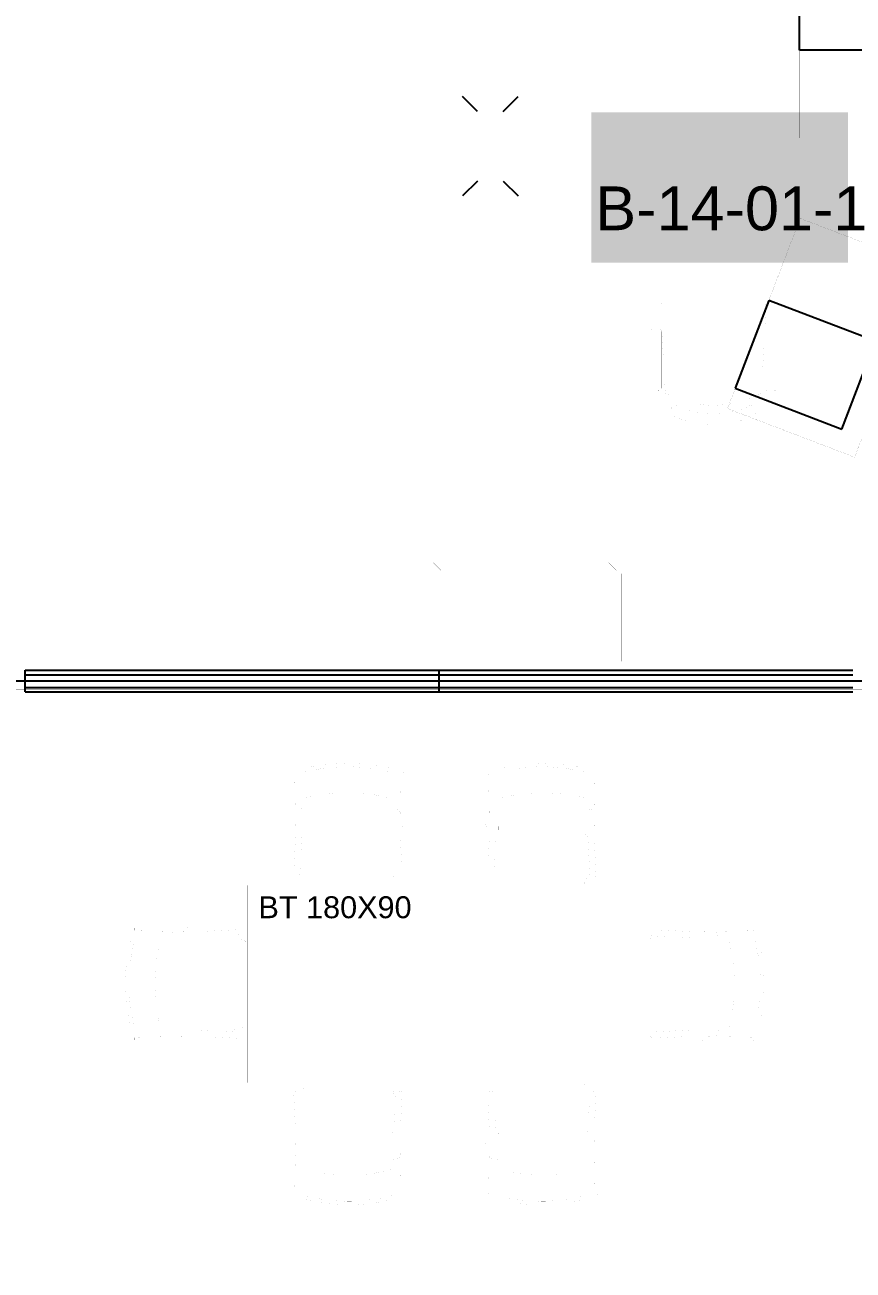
# Model space of a CAD drawing. Extents: x 7690 to 8871, y -6511 to -5312.
# Drawn here: x 8563.1 to 8711.9, y -6017.6 to -5793.9 of the extents above; entities that cross this region are included whole.
import ezdxf
from ezdxf.enums import TextEntityAlignment as Align

# ---------------------------------------------------------------- set-up
doc = ezdxf.new("R2010")
doc.units = 0
doc.header["$MEASUREMENT"] = 0
doc.layers.get('0').update_dxf_attribs({"linetype": 'CONTINUOUS'})
for name, color, linetype in [('A-NEU-BÜROTRENNWAND-DAEMMUNG', 7, 'CONTINUOUS'), ('A-NEU-BÜROTRENNWAND-GROB', 7, 'CONTINUOUS'), ('A-NEU-GRUNDRISS', 7, 'CONTINUOUS'), ('BWZ122_NGF-POLYGON', 7, 'CONTINUOUS'), ('FM_OBJEKT_ARBEITSPLATZ', 7, 'CONTINUOUS'), ('FM_OBJEKT_MOEBEL', 7, 'CONTINUOUS'), ('FM_OBJEKT_RAUM', 7, 'CONTINUOUS'), ('R0_MOBILIAR', 7, 'CONTINUOUS'), ('R0_MOBILIAR_2D_BEDIENUNG', 7, 'CONTINUOUS'), ('R0_MOBILIAR_2D_LINIEN', 7, 'CONTINUOUS'), ('Z0_NEU', 7, 'CONTINUOUS'), ('Z1_POLYGONE_FLÄCHENNACHWEIS', 7, 'CONTINUOUS')]:
    doc.layers.add(name, color=color, linetype=linetype)
doc.styles.add('ARIAL', font='ARIAL')

# ---------------------------------------------------------------- blocks, each defined once
blk = doc.blocks.new('*D38')
at = {"layer": 'A-NEU-GRUNDRISS', "color": 250, "linetype": 'Continuous'}
for p, q in [((8778.2129, -5660.98), (8635.2676, -5660.98)), ((8769.4336, -5669.7588), (8778.2129, -5660.98)), ((8778.2129, -5660.98), (8778.2129, -5801.7275)), ((8778.2129, -5662.1611), (8778.2129, -5801.7275)), ((8635.3008, -5668.2227), (8635.3008, -5664.6675)), ((8686.4824, -5668.2227), (8686.4824, -5664.6675)), ((8730.5762, -5668.2227), (8730.5762, -5664.6675)), ((8765.4492, -5668.2222), (8765.4492, -5664.668)), ((8636.293, -5668.2227), (8770.9688, -5668.2227)), ((8764.8262, -5668.2222), (8765.4492, -5668.2222)), ((8770.9688, -5800.7339), (8770.9688, -5668.2227)), ((8635.8906, -5670.5127), (8685.8906, -5670.5127)), ((8635.8906, -5671.3394), (8685.8906, -5671.3394)), ((8687.0723, -5670.5107), (8729.9922, -5670.5068)), ((8687.0723, -5671.3374), (8729.9922, -5671.3335)), ((8764.2383, -5670.5068), (8731.166, -5670.5068)), ((8764.2383, -5671.3335), (8731.166, -5671.3335)), ((8635.3008, -5674.3647), (8635.3008, -5672.1602)), ((8686.4824, -5674.3647), (8686.4824, -5672.1602)), ((8730.5762, -5674.3647), (8730.5762, -5672.1602)), ((8764.8262, -5674.0703), (8764.8262, -5672.1602)), ((8770.9707, -5673.7437), (8774.5234, -5673.7437)), ((8761.2832, -5675.9399), (8761.2832, -5800.1528)), ((8765.1621, -5674.3652), (8767.0332, -5674.3652)), ((8767.8379, -5705.6646), (8767.8379, -5674.9561)), ((8768.666, -5705.6646), (8768.666, -5674.9561)), ((8763.252, -5677.9082), (8636.875, -5677.9082)), ((8764.8281, -5706.2549), (8767.0332, -5706.2549)), ((8767.8379, -5749.7593), (8767.8379, -5706.8457)), ((8768.666, -5749.7593), (8768.666, -5706.8457)), ((8770.9707, -5706.2549), (8774.5254, -5706.2544)), ((8764.8262, -5750.3496), (8767.0313, -5750.3491)), ((8767.8379, -5750.9399), (8767.8379, -5800.9399)), ((8768.666, -5750.9399), (8768.666, -5800.9399)), ((8770.9688, -5750.3491), (8774.5234, -5750.3491)), ((8764.8262, -5801.5308), (8767.0332, -5801.5308)), ((8770.9688, -5801.5303), (8774.5234, -5801.5303))]:
    blk.add_line(p, q, dxfattribs=at)
at = {"layer": 'A-NEU-GRUNDRISS', "color": 250, "linetype": 'Continuous', "const_width": 0.00174}
for points in [[(8636.373, -5666.4194), (8634.2285, -5666.4194), (8634.2285, -5664.6675), (8636.373, -5664.6675)], [(8687.5215, -5666.4194), (8685.375, -5666.4194), (8685.375, -5664.6675), (8687.5215, -5664.6675)], [(8731.6152, -5666.4194), (8729.4688, -5666.4194), (8729.4688, -5664.6675), (8731.6152, -5664.6675)], [(8765.4492, -5666.4199), (8764.8262, -5666.4199), (8764.8262, -5664.668), (8765.4492, -5664.668)], [(8636.293, -5669.4038), (8634.3066, -5669.4038), (8634.3066, -5668.2227), (8636.293, -5668.2227)], [(8685.8906, -5672.1621), (8635.8906, -5672.1621), (8635.8906, -5669.6841), (8685.8906, -5669.6841)], [(8687.4746, -5669.4038), (8685.4883, -5669.4038), (8685.4883, -5668.2227), (8687.4746, -5668.2227)], [(8687.0723, -5672.1641), (8729.9922, -5672.1602), (8729.9922, -5669.6802), (8687.0723, -5669.6836)], [(8731.5684, -5669.4038), (8729.582, -5669.4038), (8729.582, -5668.2227), (8731.5684, -5668.2227)], [(8764.2383, -5672.1602), (8731.166, -5672.1602), (8731.166, -5669.6802), (8764.2383, -5669.6802)], [(8765.8203, -5669.4038), (8763.834, -5669.4038), (8763.834, -5668.2227), (8765.8203, -5668.2227)], [(8635.6934, -5672.1602), (8634.9063, -5672.1602), (8634.9063, -5669.7021), (8635.6934, -5669.7021)], [(8686.875, -5672.1602), (8686.0879, -5672.1602), (8686.0879, -5669.7021), (8686.875, -5669.7021)], [(8730.9688, -5672.1602), (8730.1816, -5672.1602), (8730.1816, -5669.7021), (8730.9688, -5669.7021)], [(8765.2207, -5672.1602), (8764.4336, -5672.1602), (8764.4336, -5669.7021), (8765.2207, -5669.7021)], [(8769.4336, -5673.7749), (8767.1113, -5673.7749), (8767.1113, -5672.082), (8765.416, -5672.082), (8765.416, -5669.7588), (8769.4336, -5669.7588)], [(8636.875, -5677.9082), (8633.7266, -5677.9082), (8633.7266, -5672.79), (8636.875, -5672.79)], [(8688.0566, -5677.9082), (8684.9082, -5677.9082), (8684.9082, -5672.79), (8688.0566, -5672.79)], [(8732.1504, -5677.9082), (8729.002, -5677.9082), (8729.002, -5672.79), (8732.1504, -5672.79)], [(8766.4023, -5677.9082), (8761.2832, -5677.9082), (8761.2832, -5672.7905), (8766.4023, -5672.7905)], [(8769.4922, -5674.7588), (8767.0332, -5674.7588), (8767.0332, -5673.9717), (8769.4922, -5673.9717)], [(8770.9688, -5675.3584), (8769.7891, -5675.3584), (8769.7891, -5673.3716), (8770.9688, -5673.3716)], [(8774.5234, -5674.3652), (8772.7715, -5674.3652), (8772.7715, -5673.7437), (8774.5234, -5673.7437)], [(8769.4922, -5705.6646), (8767.0352, -5705.6646), (8767.0352, -5674.9561), (8769.4922, -5674.9561)], [(8766.4023, -5707.8301), (8761.2832, -5707.8301), (8761.2832, -5704.6802), (8766.4023, -5704.6802)], [(8770.9707, -5707.248), (8769.791, -5707.248), (8769.791, -5705.2612), (8770.9707, -5705.2612)], [(8774.5254, -5707.2949), (8772.7734, -5707.2949), (8772.7734, -5705.1489), (8774.5254, -5705.1489)], [(8769.4922, -5706.6489), (8767.0332, -5706.6489), (8767.0332, -5705.8613), (8769.4922, -5705.8613)], [(8769.4961, -5749.7593), (8767.0332, -5749.7593), (8767.0332, -5706.8457), (8769.4961, -5706.8457)], [(8766.4004, -5751.9243), (8761.2832, -5751.9243), (8761.2832, -5748.7744), (8766.4004, -5748.7744)], [(8769.4902, -5750.7432), (8767.0313, -5750.7432), (8767.0313, -5749.9561), (8769.4902, -5749.9561)], [(8770.9688, -5751.3423), (8769.7891, -5751.3423), (8769.7891, -5749.356), (8770.9688, -5749.356)], [(8774.5234, -5751.3892), (8772.7715, -5751.3892), (8772.7715, -5749.2432), (8774.5234, -5749.2432)], [(8769.4961, -5800.9399), (8767.0332, -5800.9399), (8767.0332, -5750.9399), (8769.4961, -5750.9399)], [(8766.4004, -5803.1055), (8761.2832, -5803.1055), (8761.2832, -5799.9561), (8766.4004, -5799.9561)], [(8769.4902, -5801.9248), (8767.0332, -5801.9248), (8767.0332, -5801.1372), (8769.4902, -5801.1372)], [(8770.9688, -5802.5239), (8769.7891, -5802.5239), (8769.7891, -5800.5371), (8770.9688, -5800.5371)], [(8774.5234, -5802.5703), (8772.7715, -5802.5703), (8772.7715, -5800.4248), (8774.5234, -5800.4248)]]:
    blk.add_lwpolyline(points, close=True, dxfattribs=at)
blk = doc.blocks.new('*D133')
at = {"layer": 'BWZ122_NGF-POLYGON', "color": 6, "linetype": 'Continuous', "const_width": 0.0139}
blk.add_lwpolyline([(8748.291, -5911.7661), (8526.6777, -5911.7661), (8526.6777, -5809.4043), (8532.9375, -5809.4043), (8532.9375, -5793.6563)], dxfattribs=at)
blk = doc.blocks.new('*D134')
at = {"layer": 'BWZ122_NGF-POLYGON', "color": 6, "linetype": 'Continuous', "const_width": 0.0139}
blk.add_lwpolyline([(8526.6777, -6014.1284), (8532.9375, -6014.1284), (8532.9375, -6029.8765), (8526.6777, -6029.8765), (8526.6777, -6132.8291), (8748.291, -6132.8291), (8748.291, -6132.8291), (8748.291, -6128.6948), (8760.1016, -6128.6948), (8760.1016, -6132.2383), (8761.2852, -6132.2383), (8761.2852, -6025.5454), (8760.1016, -6025.5454), (8748.291, -6025.5454), (8748.291, -6018.459), (8760.1016, -6018.459), (8760.1016, -6025.5454), (8761.2852, -6025.5454), (8761.2852, -5911.7661), (8760.1016, -5911.7661), (8760.1016, -5915.3096), (8748.291, -5915.3096), (8748.291, -5911.7661), (8526.6777, -5911.7661)], close=True, dxfattribs=at)
blk = doc.blocks.new('*D179')
at = {"layer": 'R0_MOBILIAR_2D_LINIEN', "color": 252, "linetype": 'Continuous'}
for p, q in [((8638.8633, -5725.3359), (8632.8281, -5741.1201)), ((8658.0137, -5732.6597), (8638.8633, -5725.3359)), ((8690.7207, -5732.6597), (8709.8711, -5725.3359)), ((8709.8711, -5725.3359), (8715.9082, -5741.1201)), ((8651.9785, -5748.4438), (8658.0137, -5732.6597)), ((8696.7559, -5748.4438), (8690.7207, -5732.6597)), ((8632.8281, -5741.1201), (8651.9785, -5748.4438)), ((8715.9082, -5741.1201), (8696.7559, -5748.4438)), ((8702.2559, -5798.4336), (8702.2559, -5781.5352)), ((8702.2559, -5781.5352), (8722.7598, -5781.5352)), ((8722.7598, -5781.5352), (8722.7598, -5798.4336)), ((8722.7598, -5798.4336), (8702.2559, -5798.4336)), ((8696.7559, -5843.3906), (8690.7207, -5859.1748)), ((8715.9082, -5850.7144), (8696.7559, -5843.3906)), ((8709.8711, -5866.498), (8715.9082, -5850.7144)), ((8690.7207, -5859.1748), (8709.8711, -5866.498))]:
    blk.add_line(p, q, dxfattribs=at)
at = {"layer": 'R0_MOBILIAR_2D_LINIEN', "color": 252, "linetype": 'Continuous', "const_width": 0.0139}
for points in [[(8646.3457, -5763.1753), (8659.4102, -5729.0112), (8636.5684, -5720.2764), (8623.5039, -5754.4404)], [(8689.3262, -5729.0112), (8712.166, -5720.2764), (8725.2324, -5754.4404), (8702.3906, -5763.1753)], [(8702.2559, -5814.2061), (8702.2559, -5777.6289), (8726.7109, -5777.6289), (8726.7109, -5814.2061)], [(8712.166, -5871.5581), (8725.2324, -5837.3945), (8702.3906, -5828.6592), (8689.3262, -5862.8232)]]:
    blk.add_lwpolyline(points, close=True, dxfattribs=at)
blk.add_lwpolyline([(8680.9707, -5772.2939), (8661.2715, -5772.2939), (8661.2715, -5819.541), (8680.9707, -5819.541), (8680.9707, -5772.2939)], dxfattribs=at)
blk = doc.blocks.new('*D180')
at = {"layer": 'R0_MOBILIAR_2D_BEDIENUNG', "color": 252, "linetype": 'Continuous', "const_width": 0.0139}
blk.add_lwpolyline([(8669.3711, -5891.8984), (8667.9785, -5890.5068), (8666.5859, -5891.8984)], dxfattribs=at)
at = {"layer": 'R0_MOBILIAR_2D_LINIEN', "color": 252, "linetype": 'Continuous', "const_width": 0.0139}
blk.add_lwpolyline([(8683.7266, -5892.4751), (8652.2305, -5892.4751), (8652.2305, -5908.2231), (8683.7266, -5908.2231)], close=True, dxfattribs=at)
blk = doc.blocks.new('*D181')
at = {"layer": 'R0_MOBILIAR_2D_BEDIENUNG', "color": 252, "linetype": 'Continuous', "const_width": 0.0139}
blk.add_lwpolyline([(8637.873, -5891.8984), (8636.4805, -5890.5068), (8635.0879, -5891.8984)], dxfattribs=at)
at = {"layer": 'R0_MOBILIAR_2D_LINIEN', "color": 252, "linetype": 'Continuous', "const_width": 0.0139}
blk.add_lwpolyline([(8652.2285, -5892.4751), (8620.7324, -5892.4751), (8620.7324, -5908.2231), (8652.2285, -5908.2231)], close=True, dxfattribs=at)
blk = doc.blocks.new('*D263')
at = {"layer": 'FM_OBJEKT_MOEBEL', "color": 250, "linetype": 'Continuous', "const_width": 0.00174}
blk.add_lwpolyline([(8646.7188, -5841.293), (8733.332, -5841.293), (8733.332, -5805.8594), (8646.7188, -5805.8594)], close=True, dxfattribs=at)
blk = doc.blocks.new('*D265')
at = {"layer": 'FM_OBJEKT_MOEBEL', "color": 250, "linetype": 'Continuous'}
for p, q in [((8644.3906, -5809.4395), (8641.7285, -5806.7773)), ((8649.043, -5809.4395), (8651.7051, -5806.7773)), ((8644.3906, -5821.9668), (8641.7285, -5824.6289)), ((8649.043, -5821.9668), (8651.7051, -5824.6289))]:
    blk.add_line(p, q, dxfattribs=at)
at = {"layer": 'FM_OBJEKT_MOEBEL', "color": 250, "linetype": 'Continuous', "const_width": 0.00174}
for points in [[(8640.8105, -5805.8608), (8652.623, -5805.8608), (8652.623, -5825.5454), (8640.8105, -5825.5454)], [(8644.748, -5809.7979), (8648.6855, -5809.7979), (8648.6855, -5821.6084), (8644.748, -5821.6084)]]:
    blk.add_lwpolyline(points, close=True, dxfattribs=at)
blk = doc.blocks.new('*D315')
at = {"layer": 'FM_OBJEKT_MOEBEL', "color": 250, "linetype": 'Continuous', "const_width": 0.00174}
blk.add_lwpolyline([(8733.332, -5892.4751), (8701.8359, -5892.4751), (8701.8359, -5908.2231), (8733.332, -5908.2231)], close=True, dxfattribs=at)
blk = doc.blocks.new('*D316')
at = {"layer": 'FM_OBJEKT_MOEBEL', "color": 250, "linetype": 'Continuous', "const_width": 0.00174}
blk.add_lwpolyline([(8638.8379, -5892.4751), (8607.3438, -5892.4751), (8607.3438, -5908.2231), (8638.8379, -5908.2231)], close=True, dxfattribs=at)
blk = doc.blocks.new('*D317')
at = {"layer": 'FM_OBJEKT_MOEBEL', "color": 250, "linetype": 'Continuous', "const_width": 0.00174}
blk.add_lwpolyline([(8701.834, -5892.4751), (8670.3379, -5892.4751), (8670.3379, -5908.2231), (8701.834, -5908.2231)], close=True, dxfattribs=at)
blk = doc.blocks.new('*D318')
at = {"layer": 'FM_OBJEKT_MOEBEL', "color": 250, "linetype": 'Continuous', "const_width": 0.00174}
blk.add_lwpolyline([(8670.3359, -5892.4751), (8638.8398, -5892.4751), (8638.8398, -5908.2231), (8670.3359, -5908.2231)], close=True, dxfattribs=at)
blk = doc.blocks.new('*D319')
at = {"layer": 'FM_OBJEKT_MOEBEL', "color": 250, "linetype": 'Continuous', "const_width": 0.00174}
blk.add_lwpolyline([(8607.3418, -5892.4751), (8575.8457, -5892.4751), (8575.8457, -5908.2231), (8607.3418, -5908.2231)], close=True, dxfattribs=at)
blk = doc.blocks.new('*D320')
at = {"layer": 'FM_OBJEKT_MOEBEL', "color": 250, "linetype": 'Continuous', "const_width": 0.00174}
blk.add_lwpolyline([(8575.8555, -5892.4751), (8544.3594, -5892.4751), (8544.3594, -5908.2231), (8575.8555, -5908.2231)], close=True, dxfattribs=at)
blk = doc.blocks.new('*D423')
at = {"layer": 'FM_OBJEKT_MOEBEL', "color": 250, "linetype": 'Continuous', "const_width": 0.00174}
blk.add_lwpolyline([(8603.0742, -5983.8901), (8673.9395, -5983.8901), (8673.9395, -5948.457), (8603.0742, -5948.457)], close=True, dxfattribs=at)
at = {"layer": 'FM_OBJEKT_MOEBEL', "color": 250, "linetype": 'Continuous', "style": 'ARIAL'}
blk.add_text('BT 180X90', height=3.93699, dxfattribs=at).set_placement((8605.043, -5954.3628))
blk = doc.blocks.new('*D462')
at = {"layer": 'FM_OBJEKT_MOEBEL', "color": 250, "linetype": 'Continuous', "const_width": 0.00174}
blk.add_lwpolyline([(8695.4033, -5860.0977), (8696.4209, -5859.5786), (8697.7998, -5859.5786), (8697.8613, -5859.5737), (8697.9248, -5859.5586), (8697.9756, -5859.5371), (8698.04, -5859.4971), (8698.0791, -5859.4639), (8698.1074, -5859.4307), (8698.1396, -5859.3853), (8698.1631, -5859.335), (8698.1855, -5859.2656), (8698.1924, -5859.1851), (8698.1924, -5859.1851), (8698.1934, -5848.9487), (8698.1895, -5848.8926), (8698.1787, -5848.8418), (8698.1631, -5848.7964), (8698.1426, -5848.7549), (8698.1104, -5848.7065), (8698.0791, -5848.6704), (8698.0313, -5848.6299), (8697.9834, -5848.6006), (8697.9443, -5848.5825), (8697.9063, -5848.5698), (8697.8486, -5848.5581), (8697.7998, -5848.5547), (8696.4229, -5848.5552), (8696.3467, -5848.563), (8696.2998, -5848.5752), (8696.2627, -5848.5884), (8696.2188, -5848.6118), (8696.1816, -5848.6382), (8696.1436, -5848.6704), (8696.1123, -5848.7061), (8696.0869, -5848.7417), (8696.0586, -5848.7974), (8696.0439, -5848.8389), (8696.0322, -5848.8999), (8696.0283, -5848.9487), (8696.0283, -5859.1846), (8696.0342, -5859.2539), (8696.0498, -5859.3135), (8696.0791, -5859.3804), (8696.1201, -5859.438), (8696.1426, -5859.4624), (8696.1787, -5859.4941), (8696.208, -5859.5151), (8696.2393, -5859.5337), (8696.2803, -5859.5522), (8696.3281, -5859.5669), (8696.3711, -5859.5747), (8696.4209, -5859.5786), (8695.4033, -5860.0977), (8696.2539, -5844.6826), (8696.2295, -5844.3682), (8696.0479, -5843.9482), (8695.7314, -5843.6362), (8695.4229, -5843.4888), (8695.0752, -5843.4365), (8678.4775, -5843.437), (8678.1377, -5843.4873), (8677.958, -5843.5581), (8677.6201, -5843.8062), (8677.4033, -5844.1294), (8677.3232, -5844.3687), (8677.2979, -5844.6831), (8678.1494, -5860.0967), (8677.1299, -5859.5781), (8677.2393, -5859.564), (8677.3506, -5859.5122), (8677.4092, -5859.4639), (8677.5049, -5859.3105), (8677.5244, -5859.1855), (8677.5244, -5848.9487), (8677.5029, -5848.8203), (8677.4502, -5848.7173), (8677.3408, -5848.6157), (8677.1963, -5848.5605), (8677.1318, -5848.5552), (8675.7529, -5848.5547), (8675.624, -5848.5776), (8675.4736, -5848.6709), (8675.4189, -5848.7407), (8675.3779, -5848.8291), (8675.3604, -5848.9492), (8675.3584, -5859.1846), (8675.3779, -5859.3037), (8675.4736, -5859.4629), (8675.5635, -5859.5293), (8675.6455, -5859.5635), (8677.1299, -5859.5781), (8678.1494, -5860.0967), (8678.4951, -5860.2749), (8679.1553, -5860.5889), (8679.9209, -5860.9141), (8681.0693, -5861.3276), (8681.9893, -5861.6006), (8682.9482, -5861.8301), (8683.8486, -5861.9966), (8684.71, -5862.1143), (8685.1963, -5862.1621), (8685.6982, -5862.1987), (8686.1143, -5862.2178), (8686.3154, -5862.2241), (8686.5771, -5862.2285), (8686.6357, -5862.2295), (8686.7021, -5862.23), (8686.7021, -5863.8032), (8686.6924, -5863.8032), (8686.6357, -5863.8027), (8686.3311, -5863.7974), (8686.0557, -5863.7861), (8685.7275, -5863.7666), (8685.4346, -5863.7427), (8685.0381, -5863.7007), (8684.7295, -5863.6616), (8684.3486, -5863.6025), (8683.9463, -5863.5303), (8683.5889, -5863.4551), (8683.2197, -5863.3687), (8682.8369, -5863.2686), (8682.5107, -5863.1733), (8682.1631, -5863.064), (8681.7822, -5862.9326), (8681.5107, -5862.832), (8681.1572, -5862.6914), (8680.7393, -5862.5117), (8680.4072, -5862.3647), (8680.1084, -5862.3101), (8679.8779, -5862.3315), (8679.6221, -5862.4248), (8679.3994, -5862.5869), (8679.2236, -5862.8159), (8679.1416, -5863.0078), (8679.0986, -5863.2959), (8679.1553, -5863.6187), (8679.3135, -5863.9053), (8679.4912, -5864.0801), (8679.8252, -5864.2588), (8680.1729, -5864.4131), (8680.5127, -5864.5552), (8680.876, -5864.6968), (8681.2549, -5864.8345), (8681.6807, -5864.9771), (8682.0205, -5865.0815), (8682.3838, -5865.186), (8682.7334, -5865.2759), (8683.0205, -5865.3452), (8683.3486, -5865.4175), (8683.6475, -5865.4771), (8684.0361, -5865.5474), (8684.417, -5865.606), (8684.8564, -5865.6626), (8685.2744, -5865.7046), (8685.6631, -5865.7358), (8686.0264, -5865.7563), (8686.3857, -5865.7681), (8686.7764, -5865.7729), (8687.1611, -5865.7681), (8687.5752, -5865.7534), (8688.0361, -5865.7251), (8688.5537, -5865.6782), (8688.9893, -5865.6255), (8689.3662, -5865.5708), (8689.9053, -5865.4771), (8690.3486, -5865.3872), (8690.7803, -5865.2856), (8691.2588, -5865.1606), (8691.6924, -5865.0327), (8692.1904, -5864.8706), (8692.6299, -5864.7144), (8693.0479, -5864.5503), (8693.3779, -5864.4131), (8693.7002, -5864.271), (8693.9502, -5864.1523), (8694.1221, -5864.0303), (8694.3096, -5863.8047), (8694.4033, -5863.6011), (8694.4463, -5863.4019), (8694.4521, -5863.2363), (8694.4111, -5863.0059), (8694.3604, -5862.8745), (8694.2041, -5862.6396), (8694.085, -5862.5254), (8693.8838, -5862.4004), (8693.6943, -5862.3354), (8693.4346, -5862.3101), (8693.2412, -5862.3354), (8693.0498, -5862.4023), (8692.7412, -5862.5435), (8692.3486, -5862.7104), (8692.0947, -5862.811), (8691.7979, -5862.9224), (8691.5107, -5863.0229), (8691.1357, -5863.1445), (8690.7783, -5863.2505), (8690.3896, -5863.3545), (8689.9971, -5863.4478), (8689.5068, -5863.5488), (8689.0908, -5863.6216), (8688.667, -5863.6826), (8688.2002, -5863.7349), (8687.874, -5863.7632), (8687.5908, -5863.7817), (8687.3232, -5863.7935), (8687.0107, -5863.8018), (8686.8389, -5863.8042), (8686.7021, -5863.8032), (8686.7021, -5862.23), (8687.0225, -5862.2285), (8687.3076, -5862.2217), (8687.6924, -5862.207), (8688.0107, -5862.1885), (8688.3037, -5862.1665), (8688.6104, -5862.1392), (8689.0947, -5862.0845), (8689.5322, -5862.0239), (8689.8916, -5861.9658), (8690.2158, -5861.9077), (8690.5244, -5861.8467), (8691.1572, -5861.7046), (8691.4775, -5861.623), (8691.9033, -5861.5059), (8692.3115, -5861.3838), (8692.7471, -5861.2412), (8693.1611, -5861.0942), (8693.6338, -5860.9141), (8693.9678, -5860.7764), (8694.3115, -5860.6279), (8694.6553, -5860.4702), (8694.9209, -5860.3423), (8695.1455, -5860.231)], close=True, dxfattribs=at)
blk = doc.blocks.new('*D463')
at = {"layer": 'FM_OBJEKT_MOEBEL', "color": 250, "linetype": 'Continuous', "const_width": 0.00174}
blk.add_lwpolyline([(8628.5781, -5948.457), (8628.7393, -5948.1733), (8628.877, -5947.8965), (8629, -5947.6104), (8629.126, -5947.2607), (8629.2256, -5946.9141), (8629.3018, -5946.562), (8629.3525, -5946.228), (8629.3857, -5945.8579), (8629.3838, -5939.5205), (8629.7646, -5946.7607), (8630.1299, -5946.8569), (8630.3174, -5946.8584), (8630.5049, -5946.8599), (8630.6865, -5946.8145), (8630.8682, -5946.769), (8630.8682, -5946.769), (8630.8682, -5946.769), (8630.7305, -5943.896), (8630.7314, -5943.9146), (8630.6123, -5941.4258), (8630.5283, -5939.6763), (8630.5283, -5937.8501), (8631.1611, -5937.8203), (8631.2432, -5937.3994), (8631.2432, -5928.6162), (8631.1572, -5928.2109), (8630.7627, -5928.2109), (8630.6748, -5928.6162), (8630.5283, -5937.8501), (8630.5283, -5935.6392), (8630.5146, -5935.4434), (8630.4736, -5935.3022), (8630.375, -5935.1235), (8630.2959, -5935.0308), (8630.1563, -5934.9189), (8630.0547, -5934.8652), (8629.9297, -5934.8218), (8628.9658, -5934.5737), (8628.9658, -5927.4863), (8628.3154, -5927.3281), (8627.7451, -5927.2012), (8626.9717, -5927.0459), (8626.2041, -5926.9121), (8625.1914, -5926.7646), (8624.334, -5926.666), (8623.5088, -5926.5928), (8622.6729, -5926.54), (8621.6934, -5926.5078), (8620.7354, -5926.5049), (8619.5684, -5926.54), (8618.543, -5926.6064), (8617.8213, -5926.6738), (8617.0371, -5926.7656), (8616.3359, -5926.8643), (8615.6074, -5926.9844), (8614.7842, -5927.1396), (8614.1191, -5927.2822), (8613.5684, -5927.4121), (8613.2686, -5927.4863), (8613.2686, -5934.5737), (8612.3057, -5934.8213), (8612.1074, -5934.9014), (8611.958, -5935.0112), (8611.8936, -5935.0796), (8611.8369, -5935.1548), (8611.7979, -5935.2207), (8611.7617, -5935.2993), (8611.7295, -5935.3984), (8611.709, -5935.5176), (8611.7061, -5935.6392), (8611.7061, -5935.8276), (8611.7061, -5936.0806), (8611.7061, -5936.3633), (8611.7061, -5938.0625), (8611.5576, -5928.6162), (8611.4717, -5928.2109), (8611.0771, -5928.2109), (8610.9912, -5928.6162), (8610.9912, -5937.3994), (8611.0713, -5937.8203), (8611.7061, -5937.8496), (8611.7061, -5939.6763), (8611.3662, -5946.769), (8611.7314, -5946.8599), (8612.1045, -5946.8569), (8612.4678, -5946.7607), (8612.8486, -5939.6084), (8612.8486, -5945.771), (8612.876, -5946.1494), (8612.9355, -5946.564), (8613.0137, -5946.9263), (8613.1152, -5947.2773), (8613.2178, -5947.5679), (8613.3809, -5947.9473), (8613.6572, -5948.4565), (8628.5771, -5948.457)], close=True, dxfattribs=at)
for points in [[(8628.9639, -5928.1387), (8628.0137, -5927.9121), (8626.9395, -5927.6924), (8625.8857, -5927.5146), (8624.8027, -5927.3691), (8623.6113, -5927.2529), (8622.5654, -5927.1875), (8621.751, -5927.1611), (8620.4746, -5927.1611), (8619.5723, -5927.1924), (8618.3008, -5927.2793), (8617.3467, -5927.3789), (8616.3594, -5927.5127), (8615.4512, -5927.6641), (8614.6807, -5927.8135), (8614.0146, -5927.958), (8613.2686, -5928.1387)], [(8628.9668, -5932.8232), (8628.0166, -5932.5967), (8626.9424, -5932.377), (8625.8887, -5932.1992), (8624.8057, -5932.0537), (8623.6143, -5931.937), (8622.5684, -5931.8721), (8621.7539, -5931.8452), (8620.4775, -5931.8457), (8619.5752, -5931.8765), (8618.3037, -5931.9639), (8617.3496, -5932.0635), (8616.3623, -5932.1973), (8615.4541, -5932.3481), (8614.6836, -5932.4976), (8614.0176, -5932.6426), (8613.2715, -5932.8232)], [(8612.8496, -5939.6084), (8613.1563, -5939.5273), (8613.2383, -5939.4551), (8613.2832, -5939.3345), (8613.2695, -5934.5737)], [(8629.3848, -5939.6084), (8629.082, -5939.5273), (8628.9961, -5939.4551), (8628.9551, -5939.3345), (8628.9668, -5934.5737)]]:
    blk.add_lwpolyline(points, dxfattribs=at)
blk = doc.blocks.new('*D464')
at = {"layer": 'FM_OBJEKT_MOEBEL', "color": 250, "linetype": 'Continuous', "const_width": 0.00174}
blk.add_lwpolyline([(8663.4141, -5948.457), (8663.5752, -5948.1733), (8663.7129, -5947.8965), (8663.8359, -5947.6104), (8663.9619, -5947.2607), (8664.0615, -5946.9141), (8664.1377, -5946.562), (8664.1885, -5946.228), (8664.2217, -5945.8579), (8664.2197, -5939.5205), (8664.6006, -5946.7607), (8664.9658, -5946.8569), (8665.1533, -5946.8584), (8665.3408, -5946.8599), (8665.5225, -5946.8145), (8665.7041, -5946.769), (8665.7041, -5946.769), (8665.7041, -5946.769), (8665.5664, -5943.896), (8665.5674, -5943.9146), (8665.4482, -5941.4258), (8665.3643, -5939.6763), (8665.3643, -5937.8501), (8665.9971, -5937.8203), (8666.0791, -5937.3994), (8666.0791, -5928.6162), (8665.9932, -5928.2109), (8665.5986, -5928.2109), (8665.5107, -5928.6162), (8665.3643, -5937.8501), (8665.3643, -5935.6392), (8665.3506, -5935.4434), (8665.3096, -5935.3022), (8665.2109, -5935.1235), (8665.1318, -5935.0308), (8664.9922, -5934.9189), (8664.8906, -5934.8652), (8664.7656, -5934.8218), (8663.8018, -5934.5737), (8663.8018, -5927.4863), (8663.1514, -5927.3281), (8662.5811, -5927.2012), (8661.8076, -5927.0459), (8661.04, -5926.9121), (8660.0273, -5926.7646), (8659.1699, -5926.666), (8658.3447, -5926.5928), (8657.5088, -5926.54), (8656.5293, -5926.5078), (8655.5713, -5926.5049), (8654.4043, -5926.54), (8653.3789, -5926.6064), (8652.6572, -5926.6738), (8651.873, -5926.7656), (8651.1719, -5926.8643), (8650.4434, -5926.9844), (8649.6201, -5927.1396), (8648.9551, -5927.2822), (8648.4043, -5927.4121), (8648.1045, -5927.4863), (8648.1045, -5934.5737), (8647.1416, -5934.8213), (8646.9434, -5934.9014), (8646.7939, -5935.0112), (8646.7295, -5935.0796), (8646.6729, -5935.1548), (8646.6338, -5935.2207), (8646.5977, -5935.2993), (8646.5654, -5935.3984), (8646.5449, -5935.5176), (8646.542, -5935.6392), (8646.542, -5935.8276), (8646.542, -5936.0806), (8646.542, -5936.3633), (8646.542, -5938.0625), (8646.3936, -5928.6162), (8646.3076, -5928.2109), (8645.9131, -5928.2109), (8645.8271, -5928.6162), (8645.8271, -5937.3994), (8645.9072, -5937.8203), (8646.542, -5937.8496), (8646.542, -5939.6763), (8646.2021, -5946.769), (8646.5674, -5946.8599), (8646.9404, -5946.8569), (8647.3037, -5946.7607), (8647.6846, -5939.6084), (8647.6846, -5945.771), (8647.7119, -5946.1494), (8647.7715, -5946.564), (8647.8496, -5946.9263), (8647.9512, -5947.2773), (8648.0537, -5947.5679), (8648.2168, -5947.9473), (8648.4932, -5948.4565), (8663.4131, -5948.457)], close=True, dxfattribs=at)
for points in [[(8663.7998, -5928.1387), (8662.8496, -5927.9121), (8661.7754, -5927.6924), (8660.7217, -5927.5146), (8659.6387, -5927.3691), (8658.4473, -5927.2529), (8657.4014, -5927.1875), (8656.5869, -5927.1611), (8655.3105, -5927.1611), (8654.4082, -5927.1924), (8653.1367, -5927.2793), (8652.1826, -5927.3789), (8651.1953, -5927.5127), (8650.2871, -5927.6641), (8649.5166, -5927.8135), (8648.8506, -5927.958), (8648.1045, -5928.1387)], [(8663.8027, -5932.8232), (8662.8525, -5932.5967), (8661.7783, -5932.377), (8660.7246, -5932.1992), (8659.6416, -5932.0537), (8658.4502, -5931.937), (8657.4043, -5931.8721), (8656.5898, -5931.8452), (8655.3135, -5931.8457), (8654.4111, -5931.8765), (8653.1396, -5931.9639), (8652.1855, -5932.0635), (8651.1982, -5932.1973), (8650.29, -5932.3481), (8649.5195, -5932.4976), (8648.8535, -5932.6426), (8648.1074, -5932.8232)], [(8647.6855, -5939.6084), (8647.9922, -5939.5273), (8648.0742, -5939.4551), (8648.1191, -5939.3345), (8648.1055, -5934.5737)], [(8664.2207, -5939.6084), (8663.918, -5939.5273), (8663.832, -5939.4551), (8663.791, -5939.3345), (8663.8027, -5934.5737)]]:
    blk.add_lwpolyline(points, dxfattribs=at)
blk = doc.blocks.new('*D465')
at = {"layer": 'FM_OBJEKT_MOEBEL', "color": 250, "linetype": 'Continuous', "const_width": 0.00174}
blk.add_lwpolyline([(8603.0752, -5958.7129), (8602.791, -5958.5518), (8602.5146, -5958.4141), (8602.2285, -5958.291), (8601.8789, -5958.165), (8601.5322, -5958.0654), (8601.1797, -5957.9893), (8600.8457, -5957.9385), (8600.4756, -5957.9053), (8594.1387, -5957.9072), (8601.3789, -5957.5264), (8601.4746, -5957.1611), (8601.4766, -5956.9736), (8601.4775, -5956.7861), (8601.4326, -5956.6045), (8601.3867, -5956.4229), (8601.3867, -5956.4229), (8601.3867, -5956.4229), (8598.5137, -5956.5605), (8598.5322, -5956.5596), (8596.0439, -5956.6787), (8594.2939, -5956.7627), (8592.4678, -5956.7627), (8592.4385, -5956.1299), (8592.0176, -5956.0479), (8583.2344, -5956.0479), (8582.8291, -5956.1338), (8582.8291, -5956.5283), (8583.2344, -5956.6162), (8592.4678, -5956.7627), (8590.2568, -5956.7627), (8590.0615, -5956.7764), (8589.9199, -5956.8174), (8589.7412, -5956.916), (8589.6484, -5956.9951), (8589.5371, -5957.1348), (8589.4834, -5957.2363), (8589.4395, -5957.3613), (8589.1914, -5958.3252), (8582.1045, -5958.3252), (8581.9463, -5958.9756), (8581.8193, -5959.5459), (8581.6641, -5960.3193), (8581.5303, -5961.0869), (8581.3828, -5962.0996), (8581.2842, -5962.957), (8581.2109, -5963.7822), (8581.1582, -5964.6182), (8581.126, -5965.5977), (8581.123, -5966.5557), (8581.1582, -5967.7227), (8581.2246, -5968.748), (8581.292, -5969.4697), (8581.3838, -5970.2539), (8581.4824, -5970.9551), (8581.6025, -5971.6836), (8581.7578, -5972.5068), (8581.9004, -5973.1719), (8582.0303, -5973.7227), (8582.1045, -5974.0225), (8589.1914, -5974.0225), (8589.4395, -5974.9854), (8589.5195, -5975.1836), (8589.6289, -5975.333), (8589.6973, -5975.3975), (8589.7725, -5975.4541), (8589.8389, -5975.4932), (8589.917, -5975.5293), (8590.0166, -5975.5615), (8590.1357, -5975.582), (8590.2568, -5975.585), (8590.4453, -5975.585), (8590.6982, -5975.585), (8590.9814, -5975.585), (8592.6807, -5975.585), (8583.2344, -5975.7334), (8582.8291, -5975.8193), (8582.8291, -5976.2139), (8583.2344, -5976.2998), (8592.0176, -5976.2998), (8592.4385, -5976.2197), (8592.4678, -5975.585), (8594.2939, -5975.585), (8601.3867, -5975.9248), (8601.4775, -5975.5596), (8601.4746, -5975.1865), (8601.3789, -5974.8232), (8594.2266, -5974.4424), (8600.3887, -5974.4424), (8600.7676, -5974.415), (8601.1816, -5974.3555), (8601.5439, -5974.2773), (8601.8955, -5974.1758), (8602.1855, -5974.0732), (8602.5654, -5973.9102), (8603.0742, -5973.6338), (8603.0752, -5958.7139)], close=True, dxfattribs=at)
for points in [[(8594.2266, -5957.9063), (8594.1455, -5958.209), (8594.0732, -5958.2949), (8593.9521, -5958.3359), (8589.1914, -5958.3242)], [(8582.7568, -5958.3271), (8582.5303, -5959.2773), (8582.3105, -5960.3516), (8582.1328, -5961.4053), (8581.9873, -5962.4883), (8581.8711, -5963.6797), (8581.8057, -5964.7256), (8581.7793, -5965.54), (8581.7793, -5966.8164), (8581.8105, -5967.7188), (8581.8975, -5968.9902), (8581.9971, -5969.9443), (8582.1309, -5970.9316), (8582.2822, -5971.8398), (8582.4316, -5972.6104), (8582.5762, -5973.2764), (8582.7568, -5974.0225)], [(8587.4414, -5958.3242), (8587.2148, -5959.2744), (8586.9951, -5960.3486), (8586.8174, -5961.4023), (8586.6719, -5962.4854), (8586.5547, -5963.6768), (8586.4902, -5964.7227), (8586.4629, -5965.5371), (8586.4639, -5966.8135), (8586.4941, -5967.7158), (8586.582, -5968.9873), (8586.6816, -5969.9414), (8586.8154, -5970.9287), (8586.9658, -5971.8369), (8587.1152, -5972.6074), (8587.2607, -5973.2734), (8587.4414, -5974.0195)], [(8594.2266, -5974.4414), (8594.1455, -5974.1348), (8594.0732, -5974.0527), (8593.9521, -5974.0078), (8589.1914, -5974.0215)]]:
    blk.add_lwpolyline(points, dxfattribs=at)
blk = doc.blocks.new('*D466')
at = {"layer": 'FM_OBJEKT_MOEBEL', "color": 250, "linetype": 'Continuous', "const_width": 0.00174}
blk.add_lwpolyline([(8673.9395, -5973.6348), (8674.2227, -5973.7959), (8674.5, -5973.9336), (8674.7861, -5974.0566), (8675.1357, -5974.1826), (8675.4824, -5974.2822), (8675.834, -5974.3584), (8676.168, -5974.4092), (8676.5381, -5974.4424), (8682.876, -5974.4404), (8675.6357, -5974.8213), (8675.5391, -5975.1865), (8675.5381, -5975.374), (8675.5361, -5975.5615), (8675.582, -5975.7432), (8675.627, -5975.9248), (8675.627, -5975.9248), (8675.627, -5975.9248), (8678.5, -5975.7871), (8678.4814, -5975.7881), (8680.9707, -5975.6689), (8682.7197, -5975.585), (8684.5459, -5975.585), (8684.5762, -5976.2178), (8684.9971, -5976.2998), (8693.7803, -5976.2998), (8694.1855, -5976.2139), (8694.1855, -5975.8193), (8693.7803, -5975.7314), (8684.5459, -5975.585), (8686.7568, -5975.585), (8686.9531, -5975.5713), (8687.0938, -5975.5303), (8687.2725, -5975.4316), (8687.3652, -5975.3525), (8687.4775, -5975.2129), (8687.5313, -5975.1113), (8687.5742, -5974.9863), (8687.8223, -5974.0225), (8694.9092, -5974.0225), (8695.0674, -5973.3721), (8695.1953, -5972.8018), (8695.3496, -5972.0283), (8695.4844, -5971.2607), (8695.6318, -5970.248), (8695.7305, -5969.3906), (8695.8037, -5968.5654), (8695.8555, -5967.7295), (8695.8887, -5966.75), (8695.8916, -5965.792), (8695.8555, -5964.625), (8695.7891, -5963.5996), (8695.7217, -5962.8779), (8695.6309, -5962.0938), (8695.5313, -5961.3926), (8695.4121, -5960.6641), (8695.2559, -5959.8408), (8695.1133, -5959.1758), (8694.9834, -5958.625), (8694.9092, -5958.3252), (8687.8223, -5958.3252), (8687.5752, -5957.3623), (8687.4951, -5957.1641), (8687.3848, -5957.0146), (8687.3164, -5956.9502), (8687.2412, -5956.8936), (8687.1758, -5956.8545), (8687.0967, -5956.8184), (8686.998, -5956.7861), (8686.8789, -5956.7656), (8686.7568, -5956.7627), (8686.5684, -5956.7627), (8686.3154, -5956.7627), (8686.0332, -5956.7627), (8684.334, -5956.7627), (8693.7803, -5956.6143), (8694.1855, -5956.5283), (8694.1855, -5956.1338), (8693.7803, -5956.0479), (8684.9971, -5956.0479), (8684.5762, -5956.1279), (8684.5469, -5956.7627), (8682.7197, -5956.7627), (8675.627, -5956.4229), (8675.5361, -5956.7881), (8675.5391, -5957.1611), (8675.6357, -5957.5244), (8682.7881, -5957.9053), (8676.625, -5957.9053), (8676.2471, -5957.9326), (8675.832, -5957.9922), (8675.4697, -5958.0703), (8675.1191, -5958.1719), (8674.8281, -5958.2744), (8674.4492, -5958.4375), (8673.9395, -5958.7139), (8673.9395, -5973.6338)], close=True, dxfattribs=at)
for points in [[(8682.7881, -5957.9063), (8682.8691, -5958.2129), (8682.9414, -5958.2949), (8683.0615, -5958.3398), (8687.8223, -5958.3262)], [(8689.5732, -5974.0234), (8689.7998, -5973.0732), (8690.0195, -5971.999), (8690.1973, -5970.9453), (8690.3428, -5969.8623), (8690.459, -5968.6709), (8690.5244, -5967.625), (8690.5508, -5966.8105), (8690.5508, -5965.5342), (8690.5195, -5964.6318), (8690.4326, -5963.3604), (8690.333, -5962.4063), (8690.1992, -5961.4189), (8690.0479, -5960.5107), (8689.8984, -5959.7402), (8689.7539, -5959.0742), (8689.5732, -5958.3281)], [(8694.2568, -5974.0205), (8694.4834, -5973.0703), (8694.7031, -5971.9961), (8694.8809, -5970.9424), (8695.0264, -5969.8594), (8695.1436, -5968.668), (8695.208, -5967.6221), (8695.2354, -5966.8076), (8695.2344, -5965.5313), (8695.2041, -5964.6289), (8695.1162, -5963.3574), (8695.0166, -5962.4033), (8694.8828, -5961.416), (8694.7324, -5960.5078), (8694.583, -5959.7373), (8694.4375, -5959.0713), (8694.2568, -5958.3252)], [(8682.7881, -5974.4414), (8682.8691, -5974.1387), (8682.9414, -5974.0527), (8683.0615, -5974.0117), (8687.8223, -5974.0234)]]:
    blk.add_lwpolyline(points, dxfattribs=at)
blk = doc.blocks.new('*D467')
at = {"layer": 'FM_OBJEKT_MOEBEL', "color": 250, "linetype": 'Continuous', "const_width": 0.00174}
blk.add_lwpolyline([(8648.4922, -5983.8901), (8648.3311, -5984.1738), (8648.1934, -5984.4507), (8648.0703, -5984.7368), (8647.9443, -5985.0864), (8647.8447, -5985.4331), (8647.7686, -5985.7852), (8647.7178, -5986.1191), (8647.6846, -5986.4893), (8647.6865, -5992.8267), (8647.3057, -5985.5864), (8646.9404, -5985.4902), (8646.7529, -5985.4888), (8646.5654, -5985.4873), (8646.3838, -5985.5327), (8646.2021, -5985.5781), (8646.2021, -5985.5781), (8646.2021, -5985.5781), (8646.3398, -5988.4512), (8646.3389, -5988.4326), (8646.458, -5990.9214), (8646.542, -5992.6709), (8646.542, -5994.4971), (8645.9092, -5994.5269), (8645.8271, -5994.9478), (8645.8271, -6003.731), (8645.9131, -6004.1362), (8646.3076, -6004.1362), (8646.3955, -6003.731), (8646.542, -5994.4971), (8646.542, -5996.708), (8646.5557, -5996.9038), (8646.5967, -5997.0449), (8646.6953, -5997.2236), (8646.7744, -5997.3164), (8646.9141, -5997.4282), (8647.0156, -5997.4819), (8647.1406, -5997.5254), (8648.1045, -5997.7734), (8648.1045, -6004.8604), (8648.7549, -6005.0186), (8649.3252, -6005.146), (8650.0986, -6005.3008), (8650.8662, -6005.4351), (8651.8789, -6005.5825), (8652.7363, -6005.6812), (8653.5615, -6005.7544), (8654.3975, -6005.8066), (8655.377, -6005.8394), (8656.335, -6005.8423), (8657.502, -6005.8066), (8658.5273, -6005.7402), (8659.249, -6005.6729), (8660.0332, -6005.5815), (8660.7344, -6005.4824), (8661.4629, -6005.3628), (8662.2861, -6005.207), (8662.9512, -6005.0645), (8663.502, -6004.9346), (8663.8018, -6004.8604), (8663.8018, -5997.7734), (8664.7646, -5997.5259), (8664.9629, -5997.4458), (8665.1123, -5997.3359), (8665.1768, -5997.2676), (8665.2334, -5997.1924), (8665.2725, -5997.1265), (8665.3086, -5997.0479), (8665.3408, -5996.9487), (8665.3613, -5996.8296), (8665.3643, -5996.708), (8665.3643, -5996.5195), (8665.3643, -5996.2666), (8665.3643, -5995.9839), (8665.3643, -5994.2847), (8665.5127, -6003.731), (8665.5986, -6004.1362), (8665.9932, -6004.1362), (8666.0791, -6003.731), (8666.0791, -5994.9478), (8665.999, -5994.5269), (8665.3643, -5994.4976), (8665.3643, -5992.6709), (8665.7041, -5985.5781), (8665.3389, -5985.4873), (8664.9658, -5985.4902), (8664.6025, -5985.5864), (8664.2217, -5992.7388), (8664.2217, -5986.5762), (8664.1943, -5986.1978), (8664.1348, -5985.7832), (8664.0566, -5985.4209), (8663.9551, -5985.0698), (8663.8525, -5984.7793), (8663.6895, -5984.3999), (8663.4131, -5983.8906), (8648.4932, -5983.8901)], close=True, dxfattribs=at)
for points in [[(8647.6855, -5992.7388), (8647.9883, -5992.8198), (8648.0742, -5992.8921), (8648.1152, -5993.0127), (8648.1035, -5997.7734)], [(8664.2207, -5992.7388), (8663.9141, -5992.8198), (8663.832, -5992.8921), (8663.7871, -5993.0127), (8663.8008, -5997.7734)], [(8648.1035, -5999.5239), (8649.0537, -5999.7505), (8650.1279, -5999.9702), (8651.1816, -6000.1479), (8652.2646, -6000.2935), (8653.4561, -6000.4102), (8654.502, -6000.4751), (8655.3164, -6000.502), (8656.5928, -6000.5015), (8657.4951, -6000.4707), (8658.7666, -6000.3833), (8659.7207, -6000.2837), (8660.708, -6000.1499), (8661.6162, -5999.999), (8662.3867, -5999.8496), (8663.0527, -5999.7046), (8663.7988, -5999.5239)], [(8648.1064, -6004.208), (8649.0566, -6004.4346), (8650.1309, -6004.6543), (8651.1846, -6004.832), (8652.2676, -6004.9775), (8653.459, -6005.0942), (8654.5049, -6005.1592), (8655.3193, -6005.186), (8656.5957, -6005.1855), (8657.498, -6005.1548), (8658.7695, -6005.0674), (8659.7236, -6004.9678), (8660.7109, -6004.834), (8661.6191, -6004.6831), (8662.3896, -6004.5337), (8663.0557, -6004.3887), (8663.8018, -6004.208)]]:
    blk.add_lwpolyline(points, dxfattribs=at)
blk = doc.blocks.new('*D468')
at = {"layer": 'FM_OBJEKT_MOEBEL', "color": 250, "linetype": 'Continuous', "const_width": 0.00174}
blk.add_lwpolyline([(8613.6563, -5983.8901), (8613.4951, -5984.1738), (8613.3574, -5984.4507), (8613.2344, -5984.7368), (8613.1084, -5985.0864), (8613.0088, -5985.4331), (8612.9326, -5985.7852), (8612.8818, -5986.1191), (8612.8486, -5986.4893), (8612.8506, -5992.8267), (8612.4697, -5985.5864), (8612.1045, -5985.4902), (8611.917, -5985.4888), (8611.7295, -5985.4873), (8611.5479, -5985.5327), (8611.3662, -5985.5781), (8611.3662, -5985.5781), (8611.3662, -5985.5781), (8611.5039, -5988.4512), (8611.5029, -5988.4326), (8611.6221, -5990.9214), (8611.7061, -5992.6709), (8611.7061, -5994.4971), (8611.0732, -5994.5269), (8610.9912, -5994.9478), (8610.9912, -6003.731), (8611.0771, -6004.1362), (8611.4717, -6004.1362), (8611.5596, -6003.731), (8611.7061, -5994.4971), (8611.7061, -5996.708), (8611.7197, -5996.9038), (8611.7607, -5997.0449), (8611.8594, -5997.2236), (8611.9385, -5997.3164), (8612.0781, -5997.4282), (8612.1797, -5997.4819), (8612.3047, -5997.5254), (8613.2686, -5997.7734), (8613.2686, -6004.8604), (8613.9189, -6005.0186), (8614.4893, -6005.146), (8615.2627, -6005.3008), (8616.0303, -6005.4351), (8617.043, -6005.5825), (8617.9004, -6005.6812), (8618.7256, -6005.7544), (8619.5615, -6005.8066), (8620.541, -6005.8394), (8621.499, -6005.8423), (8622.666, -6005.8066), (8623.6914, -6005.7402), (8624.4131, -6005.6729), (8625.1973, -6005.5815), (8625.8984, -6005.4824), (8626.627, -6005.3628), (8627.4502, -6005.207), (8628.1152, -6005.0645), (8628.666, -6004.9346), (8628.9658, -6004.8604), (8628.9658, -5997.7734), (8629.9287, -5997.5259), (8630.127, -5997.4458), (8630.2764, -5997.3359), (8630.3408, -5997.2676), (8630.3975, -5997.1924), (8630.4365, -5997.1265), (8630.4727, -5997.0479), (8630.5049, -5996.9487), (8630.5254, -5996.8296), (8630.5283, -5996.708), (8630.5283, -5996.5195), (8630.5283, -5996.2666), (8630.5283, -5995.9839), (8630.5283, -5994.2847), (8630.6768, -6003.731), (8630.7627, -6004.1362), (8631.1572, -6004.1362), (8631.2432, -6003.731), (8631.2432, -5994.9478), (8631.1631, -5994.5269), (8630.5283, -5994.4976), (8630.5283, -5992.6709), (8630.8682, -5985.5781), (8630.5029, -5985.4873), (8630.1299, -5985.4902), (8629.7666, -5985.5864), (8629.3857, -5992.7388), (8629.3857, -5986.5762), (8629.3584, -5986.1978), (8629.2988, -5985.7832), (8629.2207, -5985.4209), (8629.1191, -5985.0698), (8629.0166, -5984.7793), (8628.8535, -5984.3999), (8628.5771, -5983.8906), (8613.6572, -5983.8901)], close=True, dxfattribs=at)
for points in [[(8612.8496, -5992.7388), (8613.1523, -5992.8198), (8613.2383, -5992.8921), (8613.2793, -5993.0127), (8613.2676, -5997.7734)], [(8629.3848, -5992.7388), (8629.0781, -5992.8198), (8628.9961, -5992.8921), (8628.9512, -5993.0127), (8628.9648, -5997.7734)], [(8613.2676, -5999.5239), (8614.2178, -5999.7505), (8615.292, -5999.9702), (8616.3457, -6000.1479), (8617.4287, -6000.2935), (8618.6201, -6000.4102), (8619.666, -6000.4751), (8620.4805, -6000.502), (8621.7568, -6000.5015), (8622.6592, -6000.4707), (8623.9307, -6000.3833), (8624.8848, -6000.2837), (8625.8721, -6000.1499), (8626.7803, -5999.999), (8627.5508, -5999.8496), (8628.2168, -5999.7046), (8628.9629, -5999.5239)], [(8613.2705, -6004.208), (8614.2207, -6004.4346), (8615.2949, -6004.6543), (8616.3486, -6004.832), (8617.4316, -6004.9775), (8618.623, -6005.0942), (8619.6689, -6005.1592), (8620.4834, -6005.186), (8621.7598, -6005.1855), (8622.6621, -6005.1548), (8623.9336, -6005.0674), (8624.8877, -6004.9678), (8625.875, -6004.834), (8626.7832, -6004.6831), (8627.5537, -6004.5337), (8628.2197, -6004.3887), (8628.9658, -6004.208)]]:
    blk.add_lwpolyline(points, dxfattribs=at)
blk = doc.blocks.new('*D480')
at = {"layer": 'FM_OBJEKT_ARBEITSPLATZ', "color": 181, "linetype": 'Continuous'}
blk.add_solid([(8664.8672, -5809.6064), (8710.9961, -5809.6064), (8664.8672, -5836.6084), (8710.9961, -5836.6084)], dxfattribs=at)

msp = doc.modelspace()

# ---------------------------------------------------------------- linework, layer by layer
at = {"layer": 'A-NEU-BÜROTRENNWAND-DAEMMUNG', "color": 6, "linetype": 'Continuous'}
for p, q in [((8563.1348, -5910.6245), (8637.4258, -5910.6245)), ((8563.1348, -5912.9082), (8563.1348, -5910.6245)), ((8637.543, -5910.6245), (8711.834, -5910.6245)), ((8637.543, -5912.9082), (8637.543, -5910.6245)), ((8563.1348, -5912.9082), (8637.4258, -5912.9082)), ((8637.543, -5912.9082), (8711.834, -5912.9082))]:
    msp.add_line(p, q, dxfattribs=at)
at = {"layer": 'A-NEU-BÜROTRENNWAND-GROB', "color": 6, "linetype": 'Continuous'}
for p, q in [((8563.1348, -5909.8369), (8637.4258, -5909.8369)), ((8563.1348, -5910.6245), (8563.1348, -5909.8369)), ((8563.1348, -5910.6245), (8637.4258, -5910.6245)), ((8637.543, -5909.8369), (8711.834, -5909.8369)), ((8637.543, -5910.6245), (8637.543, -5909.8369)), ((8637.543, -5910.6245), (8711.834, -5910.6245)), ((8563.1348, -5912.9082), (8637.4258, -5912.9082)), ((8563.1348, -5913.6953), (8563.1348, -5912.9082)), ((8637.543, -5912.9082), (8711.834, -5912.9082)), ((8637.543, -5913.6953), (8637.543, -5912.9082)), ((8563.1348, -5913.6953), (8637.4258, -5913.6953)), ((8637.543, -5913.6953), (8711.834, -5913.6953))]:
    msp.add_line(p, q, dxfattribs=at)
at = {"layer": 'A-NEU-BÜROTRENNWAND-GROB', "color": 6, "linetype": 'Continuous', "const_width": 0.00174}
for points in [[(8563.1348, -5910.6245), (8563.9414, -5910.6245), (8563.9414, -5910.7427), (8563.1348, -5910.7427), (8563.1348, -5912.79), (8563.9414, -5912.79), (8563.9414, -5912.9082), (8563.1348, -5912.9082), (8563.1348, -5913.6953), (8563.0156, -5913.6953), (8563.0156, -5912.9082), (8562.209, -5912.9082), (8562.209, -5912.79), (8563.0156, -5912.79), (8563.0156, -5910.7427), (8562.209, -5910.7427), (8562.209, -5910.6245), (8563.0156, -5910.6245), (8563.0156, -5909.8369), (8563.1348, -5909.8369)], [(8637.543, -5910.6245), (8638.3516, -5910.6245), (8638.3516, -5910.7427), (8637.543, -5910.7427), (8637.543, -5912.79), (8638.3516, -5912.79), (8638.3516, -5912.9082), (8637.543, -5912.9082), (8637.543, -5913.6953), (8637.4258, -5913.6953), (8637.4258, -5912.9082), (8636.6191, -5912.9082), (8636.6191, -5912.79), (8637.4258, -5912.79), (8637.4258, -5910.7427), (8636.6191, -5910.7427), (8636.6191, -5910.6245), (8637.4258, -5910.6245), (8637.4258, -5909.8369), (8637.543, -5909.8369)], [(8711.9531, -5910.6245), (8712.7598, -5910.6245), (8712.7598, -5910.7427), (8711.9531, -5910.7427), (8711.9531, -5912.79), (8712.7598, -5912.79), (8712.7598, -5912.9082), (8711.9531, -5912.9082), (8711.9531, -5913.6953), (8711.834, -5913.6953), (8711.834, -5912.9082), (8711.0273, -5912.9082), (8711.0273, -5912.79), (8711.834, -5912.79), (8711.834, -5910.7427), (8711.0273, -5910.7427), (8711.0273, -5910.6245), (8711.834, -5910.6245), (8711.834, -5909.8369), (8711.9531, -5909.8369)]]:
    msp.add_lwpolyline(points, close=True, dxfattribs=at)
at = {"layer": 'FM_OBJEKT_RAUM', "color": 6, "linetype": 'Continuous'}
msp.add_lwpolyline([(8761.2832, -5687.751), (8761.2832, -5797.9868), (8760.1016, -5797.9868), (8760.1016, -5805.0737), (8748.291, -5805.0737), (8748.291, -5797.9868), (8760.1016, -5797.9868), (8761.2832, -5797.9868), (8761.2832, -5908.2231), (8761.2852, -5911.7661), (8760.1016, -5911.7661), (8760.1016, -5908.2231), (8748.291, -5908.2231), (8748.291, -5911.7661), (8526.6777, -5911.7661), (8526.6777, -5809.4043), (8532.9375, -5809.4043), (8532.9375, -5793.6563)], dxfattribs=at)
msp.add_lwpolyline([(8526.6777, -6014.1284), (8532.9375, -6014.1284), (8532.9375, -6029.8765), (8526.6777, -6029.8765), (8526.6777, -6132.8291), (8748.291, -6132.8291), (8748.291, -6132.8291), (8748.291, -6128.6948), (8760.1035, -6128.6948), (8760.1035, -6132.2383), (8761.2852, -6132.2383), (8761.2852, -6025.5459), (8760.1035, -6025.5459), (8748.291, -6025.5459), (8748.291, -6018.459), (8760.1035, -6018.459), (8760.1035, -6025.5459), (8761.2852, -6025.5459), (8761.2852, -5911.7661), (8760.1035, -5911.7666), (8760.1035, -5915.3096), (8748.291, -5915.3096), (8748.291, -5911.7666), (8526.6777, -5911.7666)], close=True, dxfattribs=at)
at = {"layer": 'Z0_NEU', "color": 1, "linetype": 'Continuous', "const_width": 0.0139}
msp.add_lwpolyline([(8748.291, -5913.3408), (8748.291, -5910.1909), (8526.6367, -5910.1909), (8526.6367, -5847.5928), (8523.4883, -5847.5928), (8523.4883, -5924.7578), (8526.6367, -5924.7578), (8526.6367, -5913.3408)], close=True, dxfattribs=at)
at = {"layer": 'Z1_POLYGONE_FLÄCHENNACHWEIS', "color": 253, "linetype": 'Continuous', "const_width": 0.0139}
for points in [[(8525.0625, -5694.8374), (8525.0625, -5793.6558), (8532.9375, -5793.6558), (8532.9375, -5809.4038), (8525.0625, -5809.4038), (8525.0625, -5911.7656), (8532.9375, -5911.7656), (8532.9375, -5911.7656), (8748.291, -5911.7656), (8748.291, -5694.8374)], [(8525.0625, -5911.7656), (8525.0625, -6014.1274), (8532.9375, -6014.1274), (8532.9375, -6029.8755), (8525.0625, -6029.8755), (8525.0625, -6132.2373), (8532.9375, -6132.2373), (8532.9375, -6132.2373), (8748.291, -6132.2373), (8748.291, -5911.7656)]]:
    msp.add_lwpolyline(points, close=True, dxfattribs=at)

# ---------------------------------------------------------------- block references
at = {"color": 6, "linetype": 'ByBlock'}
msp.add_blockref('*D38', (0, 0), dxfattribs=at)
at = {"color": 0, "linetype": 'ByBlock'}
for name in ['*D133', '*D179', '*D265', '*D263', '*D480', '*D462', '*D181', '*D180', '*D320', '*D319', '*D316', '*D318', '*D317', '*D315', '*D134', '*D463', '*D464', '*D423', '*D465', '*D466', '*D468', '*D467']:
    msp.add_blockref(name, (0, 0), dxfattribs=at)

# ---------------------------------------------------------------- texts
at = {"layer": 'R0_MOBILIAR', "color": 1, "linetype": 'Continuous', "style": 'ARIAL'}
msp.add_text('B-14-01-1', height=7.87399, dxfattribs=at).set_placement((8690.0225, -5830.7949), align=Align.CENTER)

doc.saveas('drawing.dxf')
